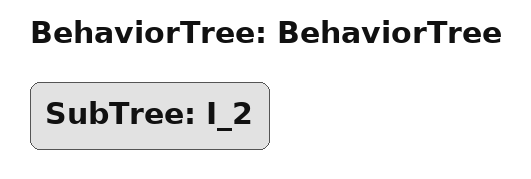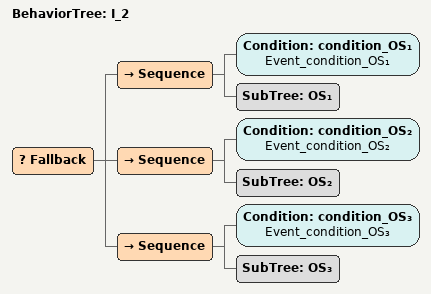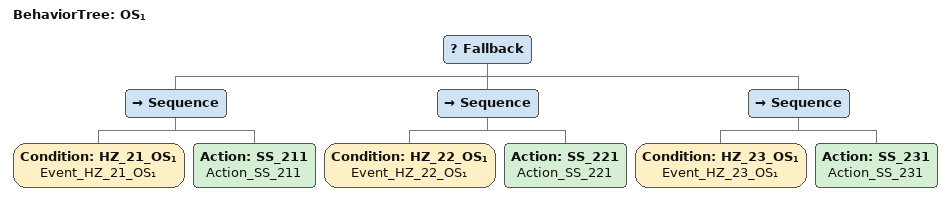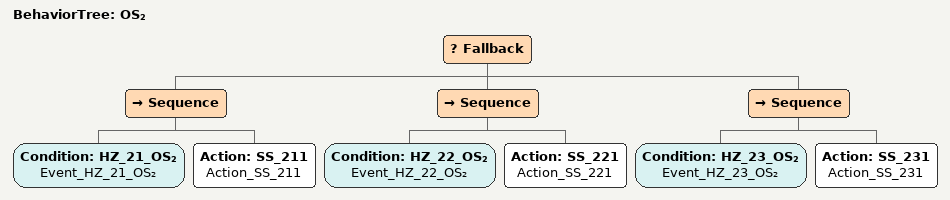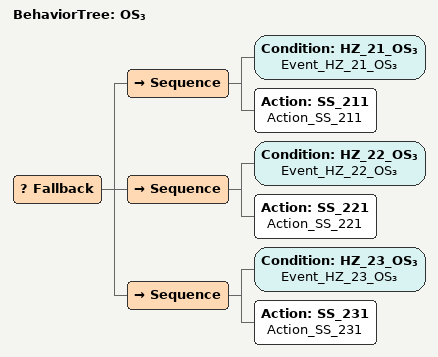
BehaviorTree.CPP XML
<?xml version="1.0" ?>
<root main_tree_to_execute="BehaviorTree">
  <BehaviorTree ID="BehaviorTree">
    <SubTree ID="I_2"/>
  </BehaviorTree>
  <BehaviorTree ID="I_2">
    <Fallback>
      <Sequence>
        <Condition ID="condition_OS₁" name="Event_condition_OS₁"/>
        <SubTree ID="OS₁"/>
      </Sequence>
      <Sequence>
        <Condition ID="condition_OS₂" name="Event_condition_OS₂"/>
        <SubTree ID="OS₂"/>
      </Sequence>
      <Sequence>
        <Condition ID="condition_OS₃" name="Event_condition_OS₃"/>
        <SubTree ID="OS₃"/>
      </Sequence>
    </Fallback>
  </BehaviorTree>
  <BehaviorTree ID="OS₁">
    <Fallback>
      <Sequence>
        <Condition ID="HZ_21_OS₁" name="Event_HZ_21_OS₁"/>
        <Action ID="SS_211" name="Action_SS_211"/>
      </Sequence>
      <Sequence>
        <Condition ID="HZ_22_OS₁" name="Event_HZ_22_OS₁"/>
        <Action ID="SS_221" name="Action_SS_221"/>
      </Sequence>
      <Sequence>
        <Condition ID="HZ_23_OS₁" name="Event_HZ_23_OS₁"/>
        <Action ID="SS_231" name="Action_SS_231"/>
      </Sequence>
    </Fallback>
  </BehaviorTree>
  <BehaviorTree ID="OS₂">
    <Fallback>
      <Sequence>
        <Condition ID="HZ_21_OS₂" name="Event_HZ_21_OS₂"/>
        <Action ID="SS_211" name="Action_SS_211"/>
      </Sequence>
      <Sequence>
        <Condition ID="HZ_22_OS₂" name="Event_HZ_22_OS₂"/>
        <Action ID="SS_221" name="Action_SS_221"/>
      </Sequence>
      <Sequence>
        <Condition ID="HZ_23_OS₂" name="Event_HZ_23_OS₂"/>
        <Action ID="SS_231" name="Action_SS_231"/>
      </Sequence>
    </Fallback>
  </BehaviorTree>
  <BehaviorTree ID="OS₃">
    <Fallback>
      <Sequence>
        <Condition ID="HZ_21_OS₃" name="Event_HZ_21_OS₃"/>
        <Action ID="SS_211" name="Action_SS_211"/>
      </Sequence>
      <Sequence>
        <Condition ID="HZ_22_OS₃" name="Event_HZ_22_OS₃"/>
        <Action ID="SS_221" name="Action_SS_221"/>
      </Sequence>
      <Sequence>
        <Condition ID="HZ_23_OS₃" name="Event_HZ_23_OS₃"/>
        <Action ID="SS_231" name="Action_SS_231"/>
      </Sequence>
    </Fallback>
  </BehaviorTree>
</root>
